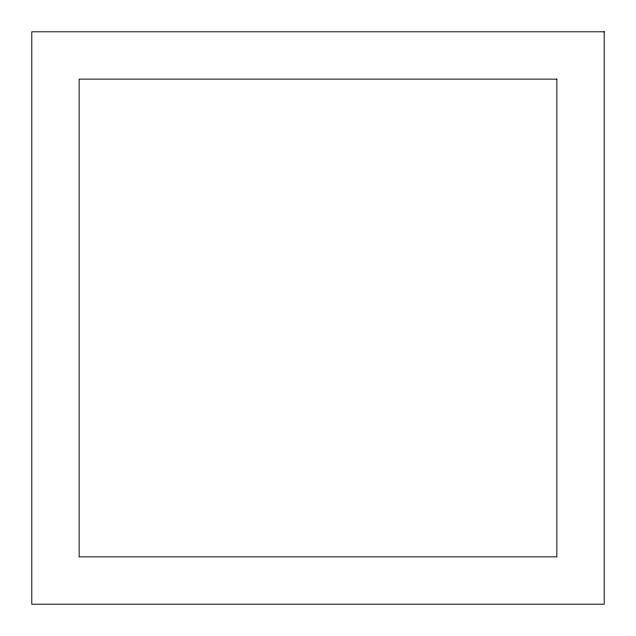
<?xml version="1.0" encoding="UTF-8"?>
<svg xmlns="http://www.w3.org/2000/svg" width="636" height="636" viewBox="0 0 636 636"><rect width="100%" height="100%" fill="white"/><g stroke="black" fill="none" stroke-linecap="round" stroke-linejoin="round"><path stroke-width="0.95" d="M604.2 31.8L31.8 31.8L31.8 604.2L604.2 604.2L604.2 31.8M556.858 79.142L79.142 79.142L79.142 556.858L556.858 556.858L556.858 79.142"/></g></svg>
